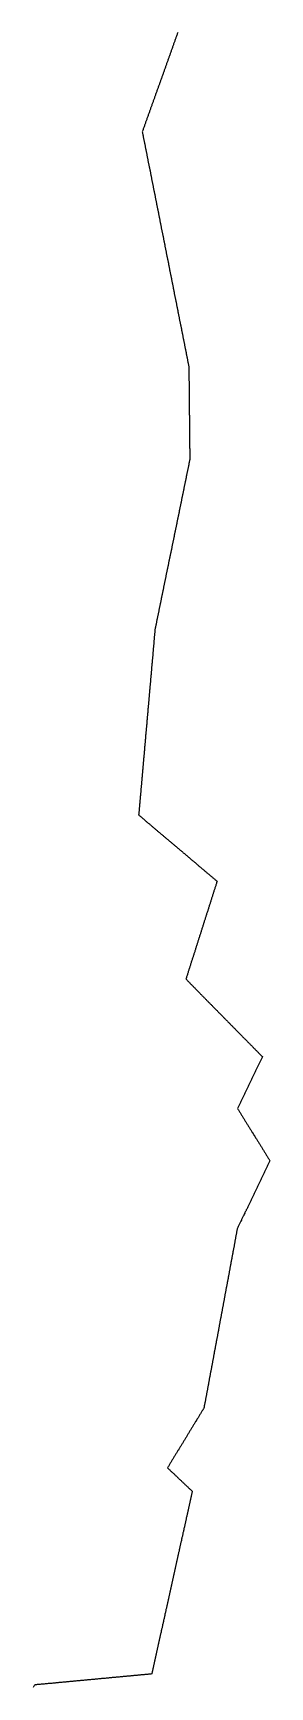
# Model space of a CAD drawing. Header units: inches. Extents: x 130170 to 284068, y 377793 to 804530.
# Drawn here: x 212312 to 215352, y 441423 to 462633 of the extents above; entities that cross this region are included whole.
import ezdxf

# ---------------------------------------------------------------- set-up
doc = ezdxf.new("R2010")
doc.units = ezdxf.units.IN
doc.header["$MEASUREMENT"] = 0
doc.layers.add('muni_il', color=7, linetype='Continuous')

msp = doc.modelspace()

# ---------------------------------------------------------------- linework, layer by layer
at = {"layer": 'muni_il'}
msp.add_lwpolyline([(214170, 462642), (214166, 462632), (214163, 462623), (214160, 462614), (214156, 462605), (214153, 462595), (214150, 462586), (214146, 462577), (214143, 462567), (214140, 462558), (214136, 462549), (214133, 462539), (214130, 462530), (214126, 462521), (214123, 462511), (214120, 462502), (214116, 462493), (214113, 462483), (214110, 462474), (214106, 462465), (214103, 462455), (214100, 462446), (214096, 462437), (214093, 462427), (214090, 462418), (214086, 462409), (214083, 462399), (214080, 462390), (214076, 462381), (214073, 462371), (214070, 462362), (214066, 462353), (214063, 462343), (214060, 462334), (214056, 462325), (214053, 462315), (214050, 462306), (214046, 462297), (214043, 462287), (214040, 462278), (214036, 462269), (214033, 462260), (214030, 462250), (214026, 462241), (214023, 462232), (214020, 462222), (214016, 462213), (214013, 462204), (214010, 462194), (214006, 462185), (214003, 462176), (214000, 462166), (213996, 462157), (213993, 462148), (213990, 462138), (213986, 462129), (213983, 462120), (213980, 462110), (213976, 462101), (213973, 462091), (213970, 462082), (213966, 462073), (213963, 462063), (213959, 462054), (213956, 462044), (213953, 462035), (213949, 462025), (213946, 462016), (213943, 462007), (213939, 461997), (213936, 461988), (213933, 461978), (213929, 461969), (213926, 461960), (213922, 461950), (213919, 461941), (213916, 461931), (213912, 461922), (213909, 461913), (213906, 461903), (213902, 461894), (213899, 461884), (213895, 461875), (213892, 461865), (213889, 461856), (213885, 461847), (213882, 461837), (213879, 461828), (213875, 461818), (213872, 461809), (213869, 461800), (213865, 461790), (213862, 461781), (213858, 461771), (213855, 461762), (213852, 461752), (213848, 461743), (213845, 461734), (213842, 461724), (213838, 461715), (213835, 461705), (213832, 461696), (213828, 461687), (213825, 461677), (213821, 461668), (213818, 461658), (213815, 461649), (213811, 461639), (213808, 461630), (213805, 461621), (213801, 461611), (213798, 461602), (213794, 461592), (213791, 461583), (213788, 461574), (213784, 461564), (213781, 461555), (213778, 461545), (213774, 461536), (213771, 461526), (213768, 461517), (213764, 461508), (213761, 461498), (213757, 461489), (213754, 461479), (213751, 461470), (213747, 461461), (213744, 461451), (213741, 461442), (213737, 461432), (213734, 461423), (213730, 461413), (213727, 461404), (213724, 461395), (213720, 461385), (213717, 461376), (213714, 461366), (213716, 461357), (213718, 461347), (213719, 461337), (213721, 461327), (213723, 461317), (213725, 461308), (213727, 461298), (213729, 461288), (213731, 461278), (213733, 461269), (213735, 461259), (213737, 461249), (213739, 461239), (213741, 461229), (213743, 461220), (213745, 461210), (213747, 461200), (213749, 461190), (213751, 461180), (213752, 461171), (213754, 461161), (213756, 461151), (213758, 461141), (213760, 461132), (213762, 461122), (213764, 461112), (213766, 461102), (213768, 461092), (213770, 461083), (213772, 461073), (213774, 461063), (213776, 461053), (213778, 461043), (213780, 461034), (213782, 461024), (213784, 461014), (213785, 461004), (213787, 460994), (213789, 460985), (213791, 460975), (213793, 460965), (213795, 460955), (213797, 460946), (213799, 460936), (213801, 460926), (213803, 460916), (213805, 460906), (213807, 460897), (213809, 460887), (213811, 460877), (213813, 460867), (213815, 460857), (213817, 460848), (213819, 460838), (213820, 460828), (213822, 460818), (213824, 460809), (213826, 460799), (213828, 460789), (213830, 460779), (213832, 460769), (213834, 460760), (213836, 460750), (213838, 460740), (213840, 460730), (213842, 460720), (213844, 460711), (213846, 460701), (213848, 460691), (213850, 460681), (213852, 460672), (213853, 460662), (213855, 460652), (213857, 460642), (213859, 460632), (213861, 460623), (213863, 460613), (213865, 460603), (213867, 460593), (213869, 460583), (213871, 460574), (213873, 460564), (213875, 460554), (213877, 460544), (213879, 460534), (213881, 460525), (213883, 460515), (213885, 460505), (213886, 460495), (213888, 460486), (213890, 460476), (213892, 460466), (213894, 460456), (213896, 460446), (213898, 460437), (213900, 460427), (213902, 460417), (213904, 460407), (213906, 460397), (213908, 460388), (213910, 460378), (213912, 460368), (213914, 460358), (213916, 460349), (213918, 460339), (213920, 460329), (213921, 460319), (213923, 460309), (213925, 460300), (213927, 460290), (213929, 460280), (213931, 460270), (213933, 460260), (213935, 460251), (213937, 460241), (213939, 460231), (213941, 460221), (213943, 460212), (213945, 460202), (213947, 460192), (213949, 460182), (213951, 460172), (213953, 460163), (213954, 460153), (213956, 460143), (213958, 460133), (213960, 460123), (213962, 460114), (213964, 460104), (213966, 460094), (213968, 460084), (213970, 460074), (213972, 460065), (213974, 460055), (213976, 460045), (213978, 460035), (213980, 460026), (213982, 460016), (213984, 460006), (213986, 459996), (213987, 459986), (213989, 459977), (213991, 459967), (213993, 459957), (213995, 459947), (213997, 459937), (213999, 459928), (214001, 459918), (214003, 459908), (214005, 459898), (214007, 459889), (214009, 459879), (214011, 459869), (214013, 459859), (214015, 459849), (214017, 459840), (214019, 459830), (214020, 459820), (214022, 459810), (214024, 459800), (214026, 459791), (214028, 459781), (214030, 459771), (214032, 459761), (214034, 459751), (214036, 459742), (214038, 459732), (214040, 459722), (214042, 459712), (214044, 459703), (214046, 459693), (214048, 459683), (214050, 459673), (214052, 459663), (214054, 459654), (214055, 459644), (214057, 459634), (214059, 459624), (214061, 459614), (214063, 459605), (214065, 459595), (214067, 459585), (214069, 459575), (214071, 459566), (214073, 459556), (214075, 459546), (214077, 459536), (214079, 459526), (214081, 459517), (214083, 459507), (214085, 459497), (214087, 459487), (214088, 459477), (214090, 459468), (214092, 459458), (214094, 459448), (214096, 459438), (214098, 459429), (214100, 459419), (214102, 459409), (214104, 459399), (214106, 459389), (214108, 459380), (214110, 459370), (214112, 459360), (214114, 459350), (214116, 459340), (214118, 459331), (214120, 459321), (214121, 459311), (214123, 459301), (214125, 459291), (214127, 459282), (214129, 459272), (214131, 459262), (214133, 459252), (214135, 459243), (214137, 459233), (214139, 459223), (214141, 459213), (214143, 459203), (214145, 459194), (214147, 459184), (214149, 459174), (214151, 459164), (214153, 459154), (214154, 459145), (214156, 459135), (214158, 459125), (214160, 459115), (214162, 459106), (214164, 459096), (214166, 459086), (214168, 459076), (214170, 459066), (214172, 459057), (214174, 459047), (214176, 459037), (214178, 459027), (214180, 459017), (214182, 459008), (214184, 458998), (214186, 458988), (214188, 458978), (214189, 458968), (214191, 458959), (214193, 458949), (214195, 458939), (214197, 458929), (214199, 458920), (214201, 458910), (214203, 458900), (214205, 458890), (214207, 458880), (214209, 458871), (214211, 458861), (214213, 458851), (214215, 458841), (214217, 458831), (214219, 458822), (214221, 458812), (214222, 458802), (214224, 458792), (214226, 458783), (214228, 458773), (214230, 458763), (214232, 458753), (214234, 458743), (214236, 458734), (214238, 458724), (214240, 458714), (214242, 458704), (214244, 458694), (214246, 458685), (214248, 458675), (214250, 458665), (214252, 458655), (214254, 458646), (214255, 458636), (214257, 458626), (214259, 458616), (214261, 458606), (214263, 458597), (214265, 458587), (214267, 458577), (214269, 458567), (214271, 458557), (214273, 458548), (214275, 458538), (214277, 458528), (214279, 458518), (214281, 458508), (214283, 458499), (214285, 458489), (214287, 458479), (214288, 458469), (214290, 458460), (214292, 458450), (214294, 458440), (214296, 458430), (214298, 458420), (214300, 458411), (214302, 458401), (214304, 458391), (214306, 458381), (214308, 458371), (214310, 458362), (214312, 458352), (214312, 458342), (214312, 458333), (214312, 458323), (214312, 458313), (214312, 458304), (214312, 458294), (214312, 458285), (214313, 458275), (214313, 458265), (214313, 458256), (214313, 458246), (214313, 458237), (214313, 458227), (214313, 458217), (214313, 458208), (214313, 458198), (214313, 458188), (214313, 458178), (214314, 458168), (214314, 458158), (214314, 458148), (214314, 458138), (214314, 458128), (214314, 458118), (214314, 458108), (214314, 458098), (214314, 458088), (214314, 458078), (214314, 458068), (214315, 458058), (214315, 458049), (214315, 458039), (214315, 458029), (214315, 458019), (214315, 458009), (214315, 457999), (214315, 457989), (214315, 457979), (214315, 457969), (214315, 457959), (214316, 457949), (214316, 457939), (214316, 457929), (214316, 457919), (214316, 457909), (214316, 457899), (214316, 457889), (214316, 457879), (214316, 457869), (214316, 457859), (214316, 457850), (214317, 457840), (214317, 457830), (214317, 457820), (214317, 457810), (214317, 457800), (214317, 457790), (214317, 457780), (214317, 457770), (214317, 457760), (214317, 457750), (214317, 457740), (214318, 457730), (214318, 457720), (214318, 457710), (214318, 457700), (214318, 457690), (214318, 457680), (214318, 457670), (214318, 457660), (214318, 457650), (214318, 457641), (214318, 457631), (214319, 457621), (214319, 457611), (214319, 457601), (214319, 457591), (214319, 457581), (214319, 457571), (214319, 457561), (214319, 457551), (214319, 457541), (214319, 457531), (214319, 457521), (214320, 457511), (214320, 457501), (214320, 457491), (214320, 457481), (214320, 457471), (214320, 457461), (214320, 457451), (214320, 457442), (214320, 457432), (214320, 457422), (214320, 457412), (214321, 457402), (214321, 457392), (214321, 457382), (214321, 457372), (214321, 457362), (214321, 457352), (214321, 457342), (214321, 457332), (214321, 457322), (214321, 457312), (214322, 457302), (214322, 457292), (214322, 457282), (214322, 457272), (214322, 457262), (214322, 457252), (214322, 457243), (214322, 457233), (214322, 457223), (214322, 457213), (214322, 457203), (214323, 457193), (214323, 457183), (214323, 457173), (214323, 457163), (214321, 457153), (214319, 457143), (214317, 457134), (214315, 457124), (214313, 457114), (214311, 457104), (214309, 457094), (214307, 457085), (214305, 457075), (214303, 457065), (214301, 457055), (214299, 457046), (214297, 457036), (214295, 457026), (214293, 457016), (214291, 457006), (214289, 456997), (214287, 456987), (214285, 456977), (214283, 456967), (214281, 456958), (214279, 456948), (214277, 456938), (214275, 456928), (214273, 456918), (214271, 456909), (214269, 456899), (214267, 456889), (214265, 456879), (214263, 456870), (214261, 456860), (214259, 456850), (214257, 456840), (214255, 456830), (214253, 456821), (214251, 456811), (214249, 456801), (214247, 456791), (214245, 456782), (214243, 456772), (214241, 456762), (214239, 456752), (214237, 456742), (214235, 456733), (214233, 456723), (214231, 456713), (214229, 456703), (214227, 456694), (214225, 456684), (214223, 456674), (214221, 456664), (214219, 456654), (214217, 456645), (214215, 456635), (214213, 456625), (214211, 456615), (214209, 456606), (214207, 456596), (214205, 456586), (214203, 456576), (214201, 456566), (214199, 456557), (214197, 456547), (214195, 456537), (214193, 456527), (214191, 456518), (214189, 456508), (214187, 456498), (214185, 456488), (214183, 456478), (214181, 456469), (214179, 456459), (214177, 456449), (214175, 456439), (214173, 456430), (214171, 456420), (214169, 456410), (214167, 456400), (214165, 456390), (214163, 456381), (214161, 456371), (214159, 456361), (214157, 456351), (214155, 456342), (214153, 456332), (214151, 456322), (214149, 456312), (214147, 456302), (214145, 456293), (214143, 456283), (214141, 456273), (214139, 456263), (214137, 456254), (214135, 456244), (214133, 456234), (214131, 456224), (214129, 456214), (214127, 456205), (214125, 456195), (214123, 456185), (214121, 456175), (214119, 456166), (214117, 456156), (214115, 456146), (214113, 456136), (214111, 456126), (214109, 456117), (214107, 456107), (214105, 456097), (214103, 456087), (214101, 456077), (214099, 456068), (214097, 456058), (214095, 456048), (214093, 456038), (214091, 456029), (214089, 456019), (214087, 456009), (214085, 455999), (214083, 455989), (214081, 455980), (214079, 455970), (214077, 455960), (214075, 455950), (214073, 455941), (214071, 455931), (214068, 455921), (214066, 455911), (214064, 455901), (214062, 455892), (214060, 455882), (214058, 455872), (214056, 455862), (214054, 455853), (214052, 455843), (214050, 455833), (214048, 455823), (214046, 455813), (214044, 455804), (214042, 455794), (214040, 455784), (214038, 455774), (214036, 455765), (214034, 455755), (214032, 455745), (214030, 455735), (214028, 455725), (214026, 455716), (214024, 455706), (214022, 455696), (214020, 455686), (214018, 455677), (214016, 455667), (214014, 455657), (214012, 455647), (214010, 455637), (214008, 455628), (214006, 455618), (214004, 455608), (214002, 455598), (214000, 455589), (213998, 455579), (213996, 455569), (213994, 455559), (213992, 455549), (213990, 455540), (213988, 455530), (213986, 455520), (213984, 455510), (213982, 455501), (213980, 455491), (213978, 455481), (213976, 455471), (213974, 455461), (213972, 455452), (213970, 455442), (213968, 455432), (213966, 455422), (213964, 455413), (213962, 455403), (213960, 455393), (213958, 455383), (213956, 455373), (213954, 455364), (213952, 455354), (213950, 455344), (213948, 455334), (213946, 455325), (213944, 455315), (213942, 455305), (213940, 455295), (213938, 455285), (213936, 455276), (213934, 455266), (213932, 455256), (213930, 455246), (213928, 455237), (213926, 455227), (213924, 455217), (213922, 455207), (213920, 455197), (213918, 455188), (213916, 455178), (213914, 455168), (213912, 455158), (213910, 455149), (213908, 455139), (213906, 455129), (213904, 455119), (213902, 455109), (213900, 455100), (213898, 455090), (213896, 455080), (213894, 455070), (213892, 455061), (213890, 455051), (213888, 455041), (213886, 455031), (213884, 455021), (213882, 455012), (213880, 455002), (213878, 454992), (213876, 454982), (213875, 454972), (213875, 454962), (213874, 454952), (213873, 454943), (213872, 454933), (213871, 454923), (213870, 454913), (213869, 454903), (213868, 454893), (213868, 454883), (213867, 454873), (213866, 454863), (213865, 454853), (213864, 454843), (213863, 454833), (213862, 454823), (213861, 454813), (213861, 454803), (213860, 454793), (213859, 454783), (213858, 454773), (213857, 454764), (213856, 454754), (213855, 454744), (213854, 454734), (213854, 454724), (213853, 454714), (213852, 454704), (213851, 454694), (213850, 454684), (213849, 454674), (213848, 454664), (213847, 454654), (213847, 454644), (213846, 454634), (213845, 454624), (213844, 454614), (213843, 454604), (213842, 454594), (213841, 454585), (213840, 454575), (213840, 454565), (213839, 454555), (213838, 454545), (213837, 454535), (213836, 454525), (213835, 454515), (213834, 454505), (213833, 454495), (213833, 454485), (213832, 454475), (213831, 454465), (213830, 454455), (213829, 454445), (213828, 454435), (213827, 454425), (213826, 454415), (213826, 454405), (213825, 454396), (213824, 454386), (213823, 454376), (213822, 454366), (213821, 454356), (213820, 454346), (213819, 454336), (213819, 454326), (213818, 454316), (213817, 454306), (213816, 454296), (213815, 454286), (213814, 454276), (213813, 454266), (213812, 454256), (213812, 454246), (213811, 454236), (213810, 454226), (213809, 454217), (213808, 454207), (213807, 454197), (213806, 454187), (213805, 454177), (213805, 454167), (213804, 454157), (213803, 454147), (213802, 454137), (213801, 454127), (213800, 454117), (213799, 454107), (213798, 454097), (213798, 454087), (213797, 454077), (213796, 454067), (213795, 454057), (213794, 454047), (213793, 454038), (213792, 454028), (213792, 454018), (213791, 454008), (213790, 453998), (213789, 453988), (213788, 453978), (213787, 453968), (213786, 453958), (213785, 453948), (213785, 453938), (213784, 453928), (213783, 453918), (213782, 453908), (213781, 453898), (213780, 453888), (213779, 453878), (213778, 453868), (213778, 453859), (213777, 453849), (213776, 453839), (213775, 453829), (213774, 453819), (213773, 453809), (213772, 453799), (213771, 453789), (213771, 453779), (213770, 453769), (213769, 453759), (213768, 453749), (213767, 453739), (213766, 453729), (213765, 453719), (213764, 453709), (213764, 453699), (213763, 453689), (213762, 453680), (213761, 453670), (213760, 453660), (213759, 453650), (213758, 453640), (213757, 453630), (213757, 453620), (213756, 453610), (213755, 453600), (213754, 453590), (213753, 453580), (213752, 453570), (213751, 453560), (213750, 453550), (213750, 453540), (213749, 453530), (213748, 453520), (213747, 453510), (213746, 453501), (213745, 453491), (213744, 453481), (213743, 453471), (213743, 453461), (213742, 453451), (213741, 453441), (213740, 453431), (213739, 453421), (213738, 453411), (213737, 453401), (213736, 453391), (213736, 453381), (213735, 453371), (213734, 453361), (213733, 453351), (213732, 453341), (213731, 453331), (213730, 453322), (213729, 453312), (213729, 453302), (213728, 453292), (213727, 453282), (213726, 453272), (213725, 453262), (213724, 453252), (213723, 453242), (213722, 453232), (213722, 453222), (213721, 453212), (213720, 453202), (213719, 453192), (213718, 453182), (213717, 453172), (213716, 453162), (213715, 453152), (213715, 453142), (213714, 453133), (213713, 453123), (213712, 453113), (213711, 453103), (213710, 453093), (213709, 453083), (213708, 453073), (213708, 453063), (213707, 453053), (213706, 453043), (213705, 453033), (213704, 453023), (213703, 453013), (213702, 453003), (213702, 452993), (213701, 452983), (213700, 452973), (213699, 452963), (213698, 452954), (213697, 452944), (213696, 452934), (213695, 452924), (213695, 452914), (213694, 452904), (213693, 452894), (213692, 452884), (213691, 452874), (213690, 452864), (213689, 452854), (213688, 452844), (213688, 452834), (213687, 452824), (213686, 452814), (213685, 452804), (213684, 452794), (213683, 452784), (213682, 452775), (213681, 452765), (213681, 452755), (213680, 452745), (213679, 452735), (213678, 452725), (213677, 452715), (213676, 452705), (213675, 452695), (213674, 452685), (213674, 452675), (213673, 452665), (213672, 452655), (213671, 452645), (213670, 452635), (213669, 452625), (213668, 452615), (213667, 452605), (213675, 452599), (213683, 452593), (213690, 452586), (213698, 452580), (213706, 452573), (213713, 452567), (213721, 452560), (213728, 452554), (213736, 452548), (213744, 452541), (213751, 452535), (213759, 452528), (213767, 452522), (213774, 452515), (213782, 452509), (213789, 452502), (213797, 452496), (213805, 452490), (213812, 452483), (213820, 452477), (213828, 452470), (213835, 452464), (213843, 452457), (213850, 452451), (213858, 452444), (213866, 452438), (213873, 452432), (213881, 452425), (213888, 452419), (213896, 452412), (213904, 452406), (213911, 452399), (213919, 452393), (213927, 452386), (213934, 452380), (213942, 452374), (213949, 452367), (213957, 452361), (213965, 452354), (213972, 452348), (213980, 452341), (213988, 452335), (213995, 452329), (214003, 452322), (214010, 452316), (214018, 452309), (214026, 452303), (214033, 452296), (214041, 452290), (214049, 452283), (214056, 452277), (214064, 452271), (214071, 452264), (214079, 452258), (214087, 452251), (214094, 452245), (214102, 452238), (214110, 452232), (214117, 452225), (214125, 452219), (214132, 452213), (214140, 452206), (214148, 452200), (214155, 452193), (214163, 452187), (214171, 452180), (214178, 452174), (214186, 452168), (214193, 452161), (214201, 452155), (214209, 452148), (214216, 452142), (214224, 452135), (214232, 452129), (214239, 452122), (214247, 452116), (214254, 452110), (214262, 452103), (214270, 452097), (214277, 452090), (214285, 452084), (214293, 452077), (214300, 452071), (214308, 452064), (214315, 452058), (214323, 452052), (214331, 452045), (214338, 452039), (214346, 452032), (214354, 452026), (214361, 452019), (214369, 452013), (214376, 452007), (214384, 452000), (214392, 451994), (214399, 451987), (214407, 451981), (214415, 451974), (214422, 451968), (214430, 451961), (214437, 451955), (214445, 451949), (214453, 451942), (214460, 451936), (214468, 451929), (214475, 451923), (214483, 451916), (214491, 451910), (214498, 451903), (214506, 451897), (214514, 451891), (214521, 451884), (214529, 451878), (214536, 451871), (214544, 451865), (214552, 451858), (214559, 451852), (214567, 451846), (214575, 451839), (214582, 451833), (214590, 451826), (214597, 451820), (214605, 451813), (214613, 451807), (214620, 451800), (214628, 451794), (214636, 451788), (214643, 451781), (214651, 451775), (214658, 451768), (214666, 451762), (214674, 451755), (214671, 451746), (214668, 451736), (214665, 451727), (214662, 451717), (214659, 451708), (214656, 451698), (214652, 451689), (214649, 451679), (214646, 451670), (214643, 451660), (214640, 451651), (214637, 451641), (214634, 451632), (214631, 451622), (214628, 451613), (214625, 451603), (214622, 451594), (214619, 451584), (214616, 451575), (214613, 451565), (214610, 451556), (214607, 451546), (214604, 451537), (214601, 451527), (214598, 451518), (214595, 451508), (214592, 451499), (214589, 451489), (214586, 451480), (214583, 451470), (214580, 451461), (214577, 451451), (214574, 451442), (214571, 451432), (214568, 451423), (214565, 451413), (214562, 451404), (214559, 451394), (214556, 451385), (214553, 451375), (214549, 451366), (214546, 451356), (214543, 451347), (214540, 451337), (214537, 451328), (214534, 451318), (214531, 451309), (214528, 451299), (214525, 451290), (214522, 451280), (214519, 451271), (214516, 451261), (214513, 451252), (214510, 451242), (214507, 451233), (214504, 451223), (214501, 451214), (214498, 451204), (214495, 451195), (214492, 451185), (214489, 451176), (214486, 451166), (214483, 451157), (214480, 451147), (214477, 451138), (214474, 451128), (214471, 451119), (214468, 451109), (214465, 451100), (214462, 451090), (214459, 451081), (214456, 451071), (214453, 451062), (214450, 451052), (214446, 451042), (214443, 451033), (214440, 451023), (214437, 451014), (214434, 451004), (214431, 450995), (214428, 450985), (214425, 450976), (214422, 450966), (214419, 450957), (214416, 450947), (214413, 450938), (214410, 450928), (214407, 450919), (214404, 450909), (214401, 450900), (214398, 450890), (214395, 450881), (214392, 450871), (214389, 450862), (214386, 450852), (214383, 450843), (214380, 450833), (214377, 450824), (214374, 450814), (214371, 450805), (214368, 450795), (214365, 450786), (214362, 450776), (214359, 450767), (214356, 450757), (214353, 450748), (214350, 450738), (214347, 450729), (214343, 450719), (214340, 450710), (214337, 450700), (214334, 450691), (214331, 450681), (214328, 450672), (214325, 450662), (214322, 450653), (214319, 450643), (214316, 450634), (214313, 450624), (214310, 450615), (214307, 450605), (214304, 450596), (214301, 450586), (214298, 450577), (214295, 450567), (214292, 450558), (214289, 450548), (214286, 450539), (214283, 450529), (214280, 450520), (214277, 450510), (214274, 450501), (214281, 450494), (214288, 450487), (214295, 450479), (214302, 450472), (214309, 450465), (214316, 450458), (214323, 450451), (214330, 450444), (214337, 450437), (214344, 450430), (214351, 450423), (214358, 450415), (214365, 450408), (214372, 450401), (214379, 450394), (214386, 450387), (214393, 450380), (214400, 450373), (214407, 450366), (214414, 450359), (214421, 450351), (214428, 450344), (214435, 450337), (214442, 450330), (214449, 450323), (214456, 450316), (214463, 450309), (214470, 450302), (214477, 450295), (214484, 450287), (214491, 450280), (214498, 450273), (214505, 450266), (214512, 450259), (214519, 450252), (214526, 450245), (214533, 450238), (214540, 450231), (214547, 450223), (214554, 450216), (214561, 450209), (214568, 450202), (214575, 450195), (214582, 450188), (214589, 450181), (214596, 450174), (214603, 450167), (214610, 450160), (214617, 450152), (214624, 450145), (214631, 450138), (214638, 450131), (214645, 450124), (214652, 450117), (214659, 450110), (214666, 450103), (214673, 450096), (214680, 450088), (214687, 450081), (214694, 450074), (214701, 450067), (214708, 450060), (214715, 450053), (214722, 450046), (214729, 450039), (214736, 450032), (214743, 450024), (214750, 450017), (214757, 450010), (214764, 450003), (214771, 449996), (214778, 449989), (214785, 449982), (214792, 449975), (214799, 449968), (214806, 449960), (214813, 449953), (214820, 449946), (214827, 449939), (214834, 449932), (214841, 449925), (214848, 449918), (214855, 449911), (214862, 449904), (214869, 449896), (214876, 449889), (214883, 449882), (214890, 449875), (214897, 449868), (214904, 449861), (214911, 449854), (214918, 449847), (214925, 449840), (214932, 449833), (214939, 449825), (214946, 449818), (214953, 449811), (214960, 449804), (214967, 449797), (214974, 449790), (214981, 449783), (214988, 449776), (214995, 449769), (215002, 449761), (215009, 449754), (215016, 449747), (215023, 449740), (215030, 449733), (215037, 449726), (215045, 449719), (215052, 449712), (215059, 449705), (215066, 449697), (215073, 449690), (215080, 449683), (215087, 449676), (215094, 449669), (215101, 449662), (215108, 449655), (215115, 449648), (215122, 449641), (215129, 449633), (215136, 449626), (215143, 449619), (215150, 449612), (215157, 449605), (215164, 449598), (215171, 449591), (215178, 449584), (215185, 449577), (215192, 449569), (215199, 449562), (215206, 449555), (215213, 449548), (215220, 449541), (215227, 449534), (215234, 449527), (215241, 449520), (215248, 449513), (215255, 449506), (215251, 449497), (215246, 449488), (215242, 449479), (215238, 449471), (215234, 449462), (215230, 449453), (215225, 449444), (215221, 449436), (215217, 449427), (215213, 449418), (215209, 449409), (215205, 449401), (215200, 449392), (215196, 449383), (215192, 449375), (215188, 449366), (215184, 449357), (215180, 449348), (215175, 449340), (215171, 449331), (215167, 449322), (215163, 449313), (215158, 449304), (215154, 449295), (215150, 449286), (215145, 449277), (215141, 449268), (215137, 449259), (215133, 449250), (215128, 449241), (215124, 449233), (215120, 449224), (215116, 449215), (215111, 449206), (215107, 449197), (215103, 449188), (215098, 449179), (215094, 449170), (215090, 449161), (215086, 449152), (215081, 449143), (215077, 449134), (215073, 449125), (215069, 449116), (215064, 449108), (215060, 449099), (215056, 449090), (215051, 449081), (215047, 449072), (215043, 449063), (215039, 449054), (215034, 449045), (215030, 449036), (215026, 449027), (215022, 449018), (215017, 449009), (215013, 449000), (215009, 448991), (215004, 448983), (215000, 448974), (214996, 448965), (214992, 448956), (214987, 448947), (214983, 448938), (214979, 448929), (214975, 448920), (214970, 448911), (214966, 448902), (214962, 448893), (214957, 448884), (214953, 448875), (214949, 448866), (214945, 448858), (214940, 448849), (214936, 448840), (214941, 448831), (214947, 448823), (214952, 448814), (214957, 448806), (214962, 448797), (214968, 448789), (214973, 448780), (214978, 448772), (214984, 448764), (214989, 448755), (214994, 448747), (214999, 448738), (215005, 448730), (215010, 448721), (215015, 448713), (215020, 448704), (215026, 448696), (215031, 448687), (215036, 448679), (215041, 448670), (215047, 448662), (215052, 448654), (215057, 448645), (215063, 448637), (215068, 448628), (215073, 448620), (215078, 448611), (215084, 448603), (215089, 448594), (215094, 448586), (215099, 448577), (215105, 448569), (215110, 448560), (215115, 448552), (215120, 448544), (215126, 448535), (215131, 448527), (215136, 448518), (215142, 448510), (215147, 448501), (215152, 448493), (215157, 448484), (215163, 448476), (215168, 448467), (215173, 448459), (215178, 448450), (215184, 448442), (215189, 448433), (215194, 448425), (215200, 448417), (215205, 448408), (215210, 448400), (215215, 448391), (215221, 448383), (215226, 448374), (215231, 448366), (215236, 448357), (215242, 448349), (215247, 448340), (215252, 448332), (215257, 448323), (215263, 448315), (215268, 448307), (215273, 448298), (215279, 448290), (215284, 448281), (215289, 448273), (215294, 448264), (215300, 448256), (215305, 448247), (215310, 448239), (215315, 448230), (215321, 448222), (215326, 448213), (215331, 448205), (215336, 448197), (215342, 448188), (215347, 448180), (215352, 448171), (215348, 448162), (215344, 448153), (215339, 448144), (215335, 448135), (215331, 448126), (215326, 448117), (215322, 448108), (215318, 448099), (215313, 448090), (215309, 448081), (215305, 448072), (215300, 448063), (215296, 448054), (215292, 448045), (215287, 448036), (215283, 448027), (215279, 448018), (215274, 448009), (215270, 448000), (215266, 447991), (215261, 447982), (215257, 447973), (215253, 447964), (215248, 447955), (215244, 447946), (215240, 447937), (215235, 447928), (215231, 447919), (215227, 447910), (215222, 447901), (215218, 447892), (215214, 447883), (215209, 447874), (215205, 447866), (215201, 447857), (215197, 447848), (215192, 447839), (215188, 447830), (215184, 447821), (215179, 447812), (215175, 447803), (215171, 447794), (215166, 447785), (215162, 447776), (215158, 447767), (215153, 447758), (215149, 447749), (215145, 447740), (215140, 447731), (215136, 447722), (215132, 447713), (215127, 447704), (215123, 447695), (215119, 447686), (215114, 447677), (215110, 447668), (215106, 447659), (215101, 447650), (215097, 447641), (215093, 447632), (215088, 447623), (215084, 447614), (215080, 447605), (215075, 447596), (215071, 447587), (215067, 447578), (215062, 447569), (215058, 447560), (215054, 447551), (215049, 447542), (215045, 447533), (215041, 447524), (215036, 447515), (215032, 447506), (215028, 447497), (215023, 447488), (215019, 447479), (215015, 447470), (215010, 447461), (215006, 447452), (215002, 447443), (214997, 447434), (214993, 447425), (214989, 447416), (214985, 447407), (214980, 447398), (214976, 447389), (214972, 447380), (214967, 447371), (214963, 447362), (214959, 447353), (214954, 447344), (214950, 447335), (214946, 447326), (214941, 447317), (214937, 447308), (214933, 447299), (214931, 447289), (214929, 447279), (214927, 447270), (214925, 447260), (214923, 447250), (214922, 447240), (214920, 447230), (214918, 447221), (214916, 447211), (214914, 447201), (214912, 447191), (214911, 447181), (214909, 447171), (214907, 447162), (214905, 447152), (214903, 447142), (214902, 447132), (214900, 447122), (214898, 447112), (214896, 447103), (214894, 447093), (214892, 447083), (214891, 447073), (214889, 447063), (214887, 447053), (214885, 447044), (214883, 447034), (214881, 447024), (214880, 447014), (214878, 447004), (214876, 446994), (214874, 446985), (214872, 446975), (214870, 446965), (214869, 446955), (214867, 446945), (214865, 446935), (214863, 446926), (214861, 446916), (214859, 446906), (214858, 446896), (214856, 446886), (214854, 446877), (214852, 446867), (214850, 446857), (214849, 446847), (214847, 446837), (214845, 446827), (214843, 446818), (214841, 446808), (214839, 446798), (214838, 446788), (214836, 446778), (214834, 446768), (214832, 446759), (214830, 446749), (214828, 446739), (214827, 446729), (214825, 446719), (214823, 446709), (214821, 446700), (214819, 446690), (214817, 446680), (214816, 446670), (214814, 446660), (214812, 446650), (214810, 446641), (214808, 446631), (214806, 446621), (214805, 446611), (214803, 446601), (214801, 446591), (214799, 446582), (214797, 446572), (214796, 446562), (214794, 446552), (214792, 446542), (214790, 446533), (214788, 446523), (214786, 446513), (214785, 446503), (214783, 446493), (214781, 446483), (214779, 446474), (214777, 446464), (214775, 446454), (214774, 446444), (214772, 446434), (214770, 446424), (214768, 446415), (214766, 446405), (214764, 446395), (214763, 446385), (214761, 446375), (214759, 446365), (214757, 446356), (214755, 446346), (214753, 446336), (214752, 446326), (214750, 446316), (214748, 446306), (214746, 446297), (214744, 446287), (214743, 446277), (214741, 446267), (214739, 446257), (214737, 446247), (214735, 446238), (214733, 446228), (214732, 446218), (214730, 446208), (214728, 446198), (214726, 446189), (214724, 446179), (214722, 446169), (214721, 446159), (214719, 446149), (214717, 446139), (214715, 446130), (214713, 446120), (214711, 446110), (214710, 446100), (214708, 446090), (214706, 446080), (214704, 446071), (214702, 446061), (214700, 446051), (214699, 446041), (214697, 446031), (214695, 446021), (214693, 446012), (214691, 446002), (214690, 445992), (214688, 445982), (214686, 445972), (214684, 445962), (214682, 445953), (214680, 445943), (214679, 445933), (214677, 445923), (214675, 445913), (214673, 445903), (214671, 445894), (214669, 445884), (214668, 445874), (214666, 445864), (214664, 445854), (214662, 445845), (214660, 445835), (214658, 445825), (214657, 445815), (214655, 445805), (214653, 445795), (214651, 445786), (214649, 445776), (214647, 445766), (214646, 445756), (214644, 445746), (214642, 445736), (214640, 445727), (214638, 445717), (214636, 445707), (214635, 445697), (214633, 445687), (214631, 445677), (214629, 445668), (214627, 445658), (214626, 445648), (214624, 445638), (214622, 445628), (214620, 445618), (214618, 445609), (214616, 445599), (214615, 445589), (214613, 445579), (214611, 445569), (214609, 445559), (214607, 445550), (214605, 445540), (214604, 445530), (214602, 445520), (214600, 445510), (214598, 445501), (214596, 445491), (214594, 445481), (214593, 445471), (214591, 445461), (214589, 445451), (214587, 445442), (214585, 445432), (214583, 445422), (214582, 445412), (214580, 445402), (214578, 445392), (214576, 445383), (214574, 445373), (214573, 445363), (214571, 445353), (214569, 445343), (214567, 445333), (214565, 445324), (214563, 445314), (214562, 445304), (214560, 445294), (214558, 445284), (214556, 445274), (214554, 445265), (214552, 445255), (214551, 445245), (214549, 445235), (214547, 445225), (214545, 445215), (214543, 445206), (214541, 445196), (214540, 445186), (214538, 445176), (214536, 445166), (214534, 445157), (214532, 445147), (214530, 445137), (214529, 445127), (214527, 445117), (214525, 445107), (214523, 445098), (214521, 445088), (214520, 445078), (214518, 445068), (214516, 445058), (214514, 445048), (214512, 445039), (214510, 445029), (214509, 445019), (214507, 445009), (214505, 444999), (214500, 444991), (214495, 444983), (214490, 444974), (214485, 444966), (214480, 444958), (214475, 444950), (214470, 444941), (214465, 444933), (214460, 444925), (214454, 444917), (214449, 444908), (214444, 444900), (214439, 444892), (214434, 444884), (214429, 444875), (214424, 444867), (214419, 444859), (214414, 444850), (214409, 444842), (214404, 444833), (214398, 444825), (214393, 444816), (214388, 444808), (214383, 444800), (214378, 444791), (214373, 444783), (214367, 444774), (214362, 444766), (214357, 444757), (214352, 444749), (214347, 444740), (214342, 444732), (214337, 444723), (214331, 444715), (214326, 444707), (214321, 444698), (214316, 444690), (214311, 444681), (214306, 444673), (214300, 444664), (214295, 444656), (214290, 444647), (214285, 444639), (214280, 444630), (214275, 444622), (214269, 444614), (214264, 444605), (214259, 444597), (214254, 444588), (214249, 444580), (214244, 444571), (214239, 444563), (214233, 444554), (214228, 444546), (214223, 444538), (214218, 444529), (214213, 444521), (214208, 444512), (214202, 444504), (214197, 444495), (214192, 444487), (214187, 444478), (214182, 444470), (214177, 444461), (214171, 444453), (214166, 444445), (214161, 444436), (214156, 444428), (214151, 444419), (214146, 444411), (214140, 444402), (214135, 444394), (214130, 444385), (214125, 444377), (214120, 444368), (214115, 444360), (214110, 444352), (214104, 444343), (214099, 444335), (214094, 444326), (214089, 444318), (214084, 444309), (214079, 444301), (214073, 444292), (214068, 444284), (214063, 444276), (214058, 444267), (214053, 444259), (214048, 444250), (214042, 444242), (214037, 444233), (214045, 444226), (214052, 444220), (214059, 444213), (214066, 444206), (214073, 444199), (214081, 444192), (214088, 444185), (214095, 444178), (214102, 444172), (214110, 444165), (214117, 444158), (214124, 444151), (214131, 444144), (214138, 444137), (214146, 444131), (214153, 444124), (214160, 444117), (214167, 444110), (214174, 444103), (214182, 444096), (214189, 444089), (214196, 444083), (214203, 444076), (214211, 444069), (214218, 444062), (214225, 444055), (214232, 444048), (214239, 444042), (214247, 444035), (214254, 444028), (214261, 444021), (214268, 444014), (214276, 444007), (214283, 444000), (214290, 443994), (214297, 443987), (214304, 443980), (214312, 443973), (214319, 443966), (214326, 443959), (214333, 443953), (214341, 443946), (214348, 443939), (214355, 443932), (214353, 443922), (214351, 443913), (214349, 443903), (214346, 443893), (214344, 443883), (214342, 443874), (214340, 443864), (214338, 443854), (214336, 443845), (214333, 443835), (214331, 443825), (214329, 443815), (214327, 443806), (214325, 443796), (214323, 443786), (214320, 443776), (214318, 443767), (214316, 443757), (214314, 443747), (214312, 443738), (214310, 443728), (214308, 443718), (214305, 443708), (214303, 443699), (214301, 443689), (214299, 443679), (214297, 443670), (214295, 443660), (214292, 443650), (214290, 443640), (214288, 443631), (214286, 443621), (214284, 443611), (214282, 443601), (214279, 443592), (214277, 443582), (214275, 443572), (214273, 443563), (214271, 443553), (214269, 443543), (214267, 443533), (214264, 443524), (214262, 443514), (214260, 443504), (214258, 443495), (214256, 443485), (214254, 443475), (214251, 443465), (214249, 443456), (214247, 443446), (214245, 443436), (214243, 443426), (214241, 443417), (214238, 443407), (214236, 443397), (214234, 443388), (214232, 443378), (214230, 443368), (214228, 443358), (214226, 443349), (214223, 443339), (214221, 443329), (214219, 443320), (214217, 443310), (214215, 443300), (214213, 443290), (214210, 443281), (214208, 443271), (214206, 443261), (214204, 443251), (214202, 443242), (214200, 443232), (214197, 443222), (214195, 443213), (214193, 443203), (214191, 443193), (214189, 443183), (214187, 443174), (214185, 443164), (214182, 443154), (214180, 443145), (214178, 443135), (214176, 443125), (214174, 443115), (214172, 443106), (214169, 443096), (214167, 443086), (214165, 443076), (214163, 443067), (214161, 443057), (214159, 443047), (214156, 443038), (214154, 443028), (214152, 443018), (214150, 443008), (214148, 442999), (214146, 442989), (214144, 442979), (214141, 442970), (214139, 442960), (214137, 442950), (214135, 442940), (214133, 442931), (214131, 442921), (214128, 442911), (214126, 442901), (214124, 442892), (214122, 442882), (214120, 442872), (214118, 442863), (214115, 442853), (214113, 442843), (214111, 442833), (214109, 442824), (214107, 442814), (214105, 442804), (214103, 442795), (214100, 442785), (214098, 442775), (214096, 442765), (214094, 442756), (214092, 442746), (214090, 442736), (214087, 442726), (214085, 442717), (214083, 442707), (214081, 442697), (214079, 442688), (214077, 442678), (214075, 442668), (214072, 442658), (214070, 442649), (214068, 442639), (214066, 442629), (214064, 442620), (214062, 442610), (214059, 442600), (214057, 442590), (214055, 442581), (214053, 442571), (214051, 442561), (214049, 442551), (214046, 442542), (214044, 442532), (214042, 442522), (214040, 442513), (214038, 442503), (214036, 442493), (214034, 442483), (214031, 442474), (214029, 442464), (214027, 442454), (214025, 442445), (214023, 442435), (214021, 442425), (214018, 442415), (214016, 442406), (214014, 442396), (214012, 442386), (214010, 442376), (214008, 442367), (214005, 442357), (214003, 442347), (214001, 442338), (213999, 442328), (213997, 442318), (213995, 442308), (213993, 442299), (213990, 442289), (213988, 442279), (213986, 442270), (213984, 442260), (213982, 442250), (213980, 442240), (213977, 442231), (213975, 442221), (213973, 442211), (213971, 442201), (213969, 442192), (213967, 442182), (213964, 442172), (213962, 442163), (213960, 442153), (213958, 442143), (213956, 442133), (213954, 442124), (213952, 442114), (213949, 442104), (213947, 442095), (213945, 442085), (213943, 442075), (213941, 442065), (213939, 442056), (213936, 442046), (213934, 442036), (213932, 442026), (213930, 442017), (213928, 442007), (213926, 441997), (213923, 441988), (213921, 441978), (213919, 441968), (213917, 441958), (213915, 441949), (213913, 441939), (213911, 441929), (213908, 441920), (213906, 441910), (213904, 441900), (213902, 441890), (213900, 441881), (213898, 441871), (213895, 441861), (213893, 441851), (213891, 441842), (213889, 441832), (213887, 441822), (213885, 441813), (213882, 441803), (213880, 441793), (213878, 441783), (213876, 441774), (213874, 441764), (213872, 441754), (213870, 441745), (213867, 441735), (213865, 441725), (213863, 441715), (213861, 441706), (213859, 441696), (213857, 441686), (213854, 441676), (213852, 441667), (213850, 441657), (213848, 441647), (213846, 441638), (213844, 441628), (213841, 441618), (213839, 441608), (213837, 441599), (213835, 441589), (213825, 441588), (213815, 441587), (213805, 441586), (213795, 441585), (213785, 441584), (213775, 441583), (213765, 441583), (213756, 441582), (213746, 441581), (213736, 441580), (213726, 441579), (213716, 441578), (213706, 441577), (213696, 441576), (213686, 441575), (213676, 441574), (213666, 441573), (213656, 441572), (213646, 441571), (213636, 441570), (213626, 441570), (213617, 441569), (213607, 441568), (213597, 441567), (213587, 441566), (213577, 441565), (213567, 441564), (213557, 441563), (213547, 441562), (213537, 441561), (213527, 441560), (213517, 441559), (213507, 441558), (213497, 441557), (213487, 441557), (213478, 441556), (213468, 441555), (213458, 441554), (213448, 441553), (213438, 441552), (213428, 441551), (213418, 441550), (213408, 441549), (213398, 441548), (213388, 441547), (213378, 441546), (213368, 441545), (213358, 441545), (213348, 441544), (213338, 441543), (213329, 441542), (213319, 441541), (213309, 441540), (213299, 441539), (213289, 441538), (213279, 441537), (213269, 441536), (213259, 441535), (213249, 441534), (213239, 441533), (213229, 441532), (213219, 441532), (213209, 441531), (213199, 441530), (213190, 441529), (213180, 441528), (213170, 441527), (213160, 441526), (213150, 441525), (213140, 441524), (213130, 441523), (213120, 441522), (213110, 441521), (213100, 441520), (213090, 441519), (213080, 441519), (213070, 441518), (213060, 441517), (213050, 441516), (213041, 441515), (213031, 441514), (213021, 441513), (213011, 441512), (213001, 441511), (212991, 441510), (212981, 441509), (212971, 441508), (212961, 441507), (212951, 441507), (212941, 441506), (212931, 441505), (212921, 441504), (212911, 441503), (212902, 441502), (212892, 441501), (212882, 441500), (212872, 441499), (212862, 441498), (212852, 441497), (212842, 441496), (212832, 441495), (212822, 441494), (212812, 441494), (212802, 441493), (212792, 441492), (212782, 441491), (212772, 441490), (212763, 441489), (212753, 441488), (212743, 441487), (212733, 441486), (212723, 441485), (212713, 441484), (212703, 441483), (212693, 441482), (212683, 441481), (212673, 441481), (212663, 441480), (212653, 441479), (212643, 441478), (212633, 441477), (212623, 441476), (212614, 441475), (212604, 441474), (212594, 441473), (212584, 441472), (212574, 441471), (212564, 441470), (212554, 441469), (212544, 441469), (212534, 441468), (212524, 441467), (212514, 441466), (212504, 441465), (212494, 441464), (212484, 441463), (212475, 441462), (212465, 441461), (212455, 441460), (212449, 441460), (212443, 441459), (212434, 441458), (212424, 441457), (212414, 441457), (212404, 441456), (212394, 441455), (212384, 441454), (212375, 441453), (212365, 441452), (212355, 441451), (212345, 441451), (212335, 441450), (212335, 441449), (212329, 441441), (212323, 441433), (212317, 441424), (212312, 441416)], dxfattribs=at)

doc.saveas('drawing.dxf')
